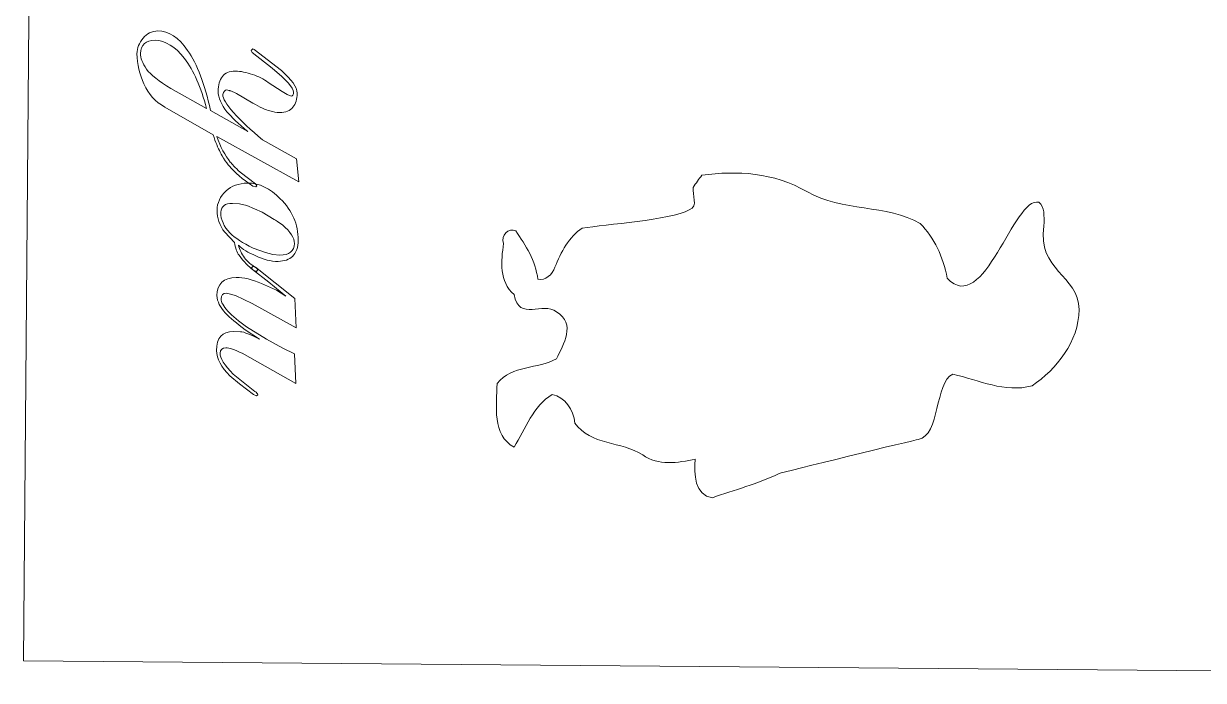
# Model space of a CAD drawing. Header units: millimetres. Extents: x -119 to 3616, y -1141 to -7.
# Drawn here: x 1102.7 to 1163, y -531.2 to -497.6 of the extents above; entities that cross this region are included whole.
import ezdxf

# ---------------------------------------------------------------- set-up
doc = ezdxf.new("R2010")
doc.units = ezdxf.units.MM
doc.header["$MEASUREMENT"] = 0
doc.layers.add('Layer 1', color=7, linetype='Continuous')

msp = doc.modelspace()

# ---------------------------------------------------------------- linework, layer by layer
at = {"layer": 'Layer 1', "color": 250, "lineweight": 20}
msp.add_open_spline([(1223.3566, -451.2063), (1223.3566, -451.2063), (1222.6943, -531.2036), (1222.6943, -531.2036), (1222.6943, -531.2036), (1222.6943, -531.2036), (1102.6985, -530.2102), (1102.6985, -530.2102), (1102.6985, -530.2102), (1102.6985, -530.2102), (1103.3607, -450.2129), (1103.3607, -450.2129), (1103.3607, -450.2129), (1103.3607, -450.2129), (1223.3566, -451.2063), (1223.3566, -451.2063)], degree=3, knots=[0, 0, 0, 0, 0.2, 0.2, 0.2, 0.2, 0.4, 0.4, 0.4, 0.4, 0.6, 0.6, 0.6, 0.6, 1, 1, 1, 1], dxfattribs=at)
at = {"layer": 'Layer 1', "color": 240, "lineweight": 9}
for points, knots in [([(1114.9164, -503.5535), (1114.9164, -503.5535), (1116.6583, -504.5153), (1116.6583, -504.5153), (1116.6583, -504.5153), (1116.6583, -504.5153), (1116.7645, -505.6952), (1116.7645, -505.6952), (1116.7645, -505.6952), (1116.7645, -505.6952), (1112.5784, -503.371), (1112.5784, -503.371), (1112.5784, -503.371), (1112.7664, -503.9225), (1112.9971, -504.3613), (1113.2684, -504.6872), (1113.2684, -504.6872), (1113.3538, -504.7959), (1113.5203, -504.9657), (1113.7676, -505.1993), (1113.7676, -505.1993), (1113.7676, -505.1993), (1114.5573, -505.7926), (1114.5573, -505.7926), (1114.5573, -505.7926), (1114.5573, -505.7926), (1114.6281, -505.9011), (1114.6281, -505.9011), (1114.6281, -505.9011), (1114.6281, -505.9011), (1114.5707, -505.9611), (1114.5707, -505.9611), (1114.5707, -505.9611), (1114.5707, -505.9611), (1114.4256, -505.9127), (1114.4256, -505.9127), (1114.4256, -505.9127), (1113.8955, -505.5609), (1113.4934, -505.2207), (1113.2198, -504.8947), (1113.2198, -504.8947), (1113.144, -504.8126), (1113.0464, -504.6749), (1112.927, -504.4845), (1112.927, -504.4845), (1112.8224, -504.3099), (1112.764, -504.2094), (1112.7493, -504.1829), (1112.7493, -504.1829), (1112.6402, -503.961), (1112.5192, -503.6652), (1112.389, -503.2931), (1112.389, -503.2931), (1112.389, -503.2931), (1109.9131, -501.8726), (1109.9131, -501.8726), (1109.9131, -501.8726), (1109.444, -501.6056), (1109.0894, -501.2131), (1108.8519, -500.6927), (1108.8519, -500.6927), (1108.6264, -500.1988), (1108.5073, -499.682), (1108.497, -499.1424), (1108.497, -499.1424), (1108.4993, -498.8609), (1108.6051, -498.5934), (1108.8145, -498.3424), (1108.8145, -498.3424), (1108.999, -498.1151), (1109.2518, -497.9934), (1109.5702, -497.9803), (1109.5702, -497.9803), (1110.123, -497.9849), (1110.6286, -498.3154), (1111.0872, -498.9718), (1111.0872, -498.9718), (1111.3286, -499.3264), (1111.5496, -499.7598), (1111.7453, -500.2694), (1111.7453, -500.2694), (1111.9409, -500.7788), (1112.1113, -501.3697), (1112.2612, -502.0446), (1112.2612, -502.0446), (1112.2612, -502.0446), (1114.1672, -503.1288), (1114.1672, -503.1288), (1114.1672, -503.1288), (1113.677, -502.7249), (1113.3195, -502.385), (1113.0947, -502.1122), (1113.0947, -502.1122), (1112.8042, -501.7413), (1112.654, -501.3927), (1112.6419, -501.0688), (1112.6419, -501.0688), (1112.6446, -500.7452), (1112.7182, -500.4932), (1112.8653, -500.3155), (1112.8653, -500.3155), (1112.9952, -500.1271), (1113.2181, -500.0342), (1113.5315, -500.0368), (1113.5315, -500.0368), (1113.8004, -500.039), (1114.0912, -500.0941), (1114.4037, -500.2046), (1114.4037, -500.2046), (1114.7114, -500.3044), (1114.9793, -500.4435), (1115.2097, -500.6191), (1115.2097, -500.6191), (1115.2097, -500.6191), (1115.9143, -501.0802), (1115.9143, -501.0802), (1115.9143, -501.0802), (1115.9143, -501.0802), (1116.1796, -501.2271), (1116.1796, -501.2271), (1116.1796, -501.2271), (1116.1796, -501.2271), (1116.3739, -501.3077), (1116.3739, -501.3077), (1116.3739, -501.3077), (1116.4602, -501.3084), (1116.5052, -501.243), (1116.5063, -501.1141), (1116.5063, -501.1141), (1116.5081, -500.8957), (1116.1413, -500.4821), (1115.4084, -499.8813), (1115.4084, -499.8813), (1115.4084, -499.8813), (1114.3883, -499.0807), (1114.3883, -499.0807), (1114.3883, -499.0807), (1114.3883, -499.0807), (1114.3325, -498.9776), (1114.3325, -498.9776), (1114.3325, -498.9776), (1114.3325, -498.9776), (1114.4268, -498.9021), (1114.4268, -498.9021), (1114.4268, -498.9021), (1114.4268, -498.9021), (1114.4834, -498.9341), (1114.4834, -498.9341), (1114.4834, -498.9341), (1114.4834, -498.9341), (1115.8787, -500.0088), (1115.8787, -500.0088), (1115.8787, -500.0088), (1116.4055, -500.4658), (1116.6737, -500.8496), (1116.686, -501.1629), (1116.686, -501.1629), (1116.6835, -501.4655), (1116.6124, -501.7044), (1116.4703, -501.8769), (1116.4703, -501.8769), (1116.3379, -502.0626), (1116.1102, -502.1529), (1115.7869, -502.1502), (1115.7869, -502.1502), (1115.6389, -502.149), (1115.4713, -502.1212), (1115.2817, -502.0671), (1115.2817, -502.0671), (1115.0797, -502.0207), (1114.792, -501.8867), (1114.4188, -501.6679), (1114.4188, -501.6679), (1114.4188, -501.6679), (1113.5911, -501.1768), (1113.5911, -501.1768), (1113.5911, -501.1768), (1113.4853, -501.1338), (1113.4018, -501.0937), (1113.338, -501.0588), (1113.338, -501.0588), (1113.3158, -501.0534), (1113.2862, -501.0453), (1113.2517, -501.0371), (1113.2517, -501.0371), (1113.2198, -501.0289), (1113.163, -501.0153), (1113.0867, -500.9936), (1113.0867, -500.9936), (1112.9955, -500.9929), (1112.9257, -501.0738), (1112.8824, -501.2314), (1112.8824, -501.2314), (1112.8808, -501.4261), (1113.0634, -501.7329), (1113.4301, -502.1544), (1113.4301, -502.1544), (1113.8189, -502.5839), (1114.3135, -503.0485), (1114.9164, -503.5535)], [0, 0, 0, 0, 0.0196078, 0.0196078, 0.0196078, 0.0196078, 0.0392157, 0.0392157, 0.0392157, 0.0392157, 0.0588235, 0.0588235, 0.0588235, 0.0588235, 0.0784314, 0.0784314, 0.0784314, 0.0784314, 0.0980392, 0.0980392, 0.0980392, 0.0980392, 0.1176471, 0.1176471, 0.1176471, 0.1176471, 0.1372549, 0.1372549, 0.1372549, 0.1372549, 0.1568627, 0.1568627, 0.1568627, 0.1568627, 0.1764706, 0.1764706, 0.1764706, 0.1764706, 0.1960784, 0.1960784, 0.1960784, 0.1960784, 0.2156863, 0.2156863, 0.2156863, 0.2156863, 0.2352941, 0.2352941, 0.2352941, 0.2352941, 0.254902, 0.254902, 0.254902, 0.254902, 0.2745098, 0.2745098, 0.2745098, 0.2745098, 0.2941176, 0.2941176, 0.2941176, 0.2941176, 0.3137255, 0.3137255, 0.3137255, 0.3137255, 0.3333333, 0.3333333, 0.3333333, 0.3333333, 0.3529412, 0.3529412, 0.3529412, 0.3529412, 0.372549, 0.372549, 0.372549, 0.372549, 0.3921569, 0.3921569, 0.3921569, 0.3921569, 0.4117647, 0.4117647, 0.4117647, 0.4117647, 0.4313725, 0.4313725, 0.4313725, 0.4313725, 0.4509804, 0.4509804, 0.4509804, 0.4509804, 0.4705882, 0.4705882, 0.4705882, 0.4705882, 0.4901961, 0.4901961, 0.4901961, 0.4901961, 0.5098039, 0.5098039, 0.5098039, 0.5098039, 0.5294118, 0.5294118, 0.5294118, 0.5294118, 0.5490196, 0.5490196, 0.5490196, 0.5490196, 0.5686275, 0.5686275, 0.5686275, 0.5686275, 0.5882353, 0.5882353, 0.5882353, 0.5882353, 0.6078431, 0.6078431, 0.6078431, 0.6078431, 0.627451, 0.627451, 0.627451, 0.627451, 0.6470588, 0.6470588, 0.6470588, 0.6470588, 0.6666667, 0.6666667, 0.6666667, 0.6666667, 0.6862745, 0.6862745, 0.6862745, 0.6862745, 0.7058824, 0.7058824, 0.7058824, 0.7058824, 0.7254902, 0.7254902, 0.7254902, 0.7254902, 0.745098, 0.745098, 0.745098, 0.745098, 0.7647059, 0.7647059, 0.7647059, 0.7647059, 0.7843137, 0.7843137, 0.7843137, 0.7843137, 0.8039216, 0.8039216, 0.8039216, 0.8039216, 0.8235294, 0.8235294, 0.8235294, 0.8235294, 0.8431373, 0.8431373, 0.8431373, 0.8431373, 0.8627451, 0.8627451, 0.8627451, 0.8627451, 0.8823529, 0.8823529, 0.8823529, 0.8823529, 0.9019608, 0.9019608, 0.9019608, 0.9019608, 0.9215686, 0.9215686, 0.9215686, 0.9215686, 0.9411765, 0.9411765, 0.9411765, 0.9411765, 0.9607843, 0.9607843, 0.9607843, 0.9607843, 1, 1, 1, 1]), ([(1109.4183, -498.4527), (1108.942, -498.4487), (1108.6933, -498.6783), (1108.6747, -499.1386), (1108.6747, -499.1386), (1108.6729, -499.3519), (1108.7744, -499.6159), (1108.9791, -499.9359), (1108.9791, -499.9359), (1109.2036, -500.2247), (1109.6205, -500.5544), (1110.2295, -500.9252), (1110.2295, -500.9252), (1110.2295, -500.9252), (1112.0521, -501.9482), (1112.0521, -501.9482), (1112.0521, -501.9482), (1111.7724, -500.8617), (1111.3945, -500.0086), (1110.9234, -499.3809), (1110.9234, -499.3809), (1110.4545, -498.7824), (1109.9536, -498.473), (1109.4183, -498.4527)], [0, 0, 0, 0, 0.1428571, 0.1428571, 0.1428571, 0.1428571, 0.2857143, 0.2857143, 0.2857143, 0.2857143, 0.4285714, 0.4285714, 0.4285714, 0.4285714, 0.5714286, 0.5714286, 0.5714286, 0.5714286, 0.7142857, 0.7142857, 0.7142857, 0.7142857, 1, 1, 1, 1]), ([(1154.6074, -506.7451), (1154.9235, -507.0049), (1154.8766, -507.396), (1154.8761, -507.9669), (1154.8761, -507.9669), (1154.5028, -510.2004), (1156.6459, -510.4783), (1156.673, -512.2263), (1156.673, -512.2263), (1156.6477, -513.9), (1155.5237, -515.2681), (1154.2648, -516.1353), (1154.2648, -516.1353), (1152.8715, -516.5091), (1151.5554, -515.8342), (1150.214, -515.539), (1150.214, -515.539), (1149.28, -515.9669), (1149.5745, -518.6665), (1148.4443, -518.8813), (1148.4443, -518.8813), (1148.2997, -518.893), (1141.4402, -520.5687), (1141.335, -520.6195), (1141.335, -520.6195), (1140.2321, -521.1533), (1139.0266, -521.4662), (1137.9224, -521.8583), (1137.9224, -521.8583), (1137.0168, -521.7627), (1136.9669, -520.6376), (1137.0468, -519.8831), (1137.0468, -519.8831), (1136.1596, -520.0793), (1135.1561, -520.2412), (1134.355, -519.6641), (1134.355, -519.6641), (1133.2717, -518.9685), (1131.6984, -519.181), (1130.8785, -518.0376), (1130.8785, -518.0376), (1130.8386, -517.3434), (1130.3731, -516.7241), (1129.7322, -516.5757), (1129.7322, -516.5757), (1128.7532, -517.1645), (1128.3668, -518.3222), (1127.7831, -519.2712), (1127.7831, -519.2712), (1126.6495, -518.6719), (1126.8857, -517.1364), (1126.9077, -516.0127), (1126.9077, -516.0127), (1127.6949, -515.0652), (1128.9857, -515.2816), (1129.9422, -514.7549), (1129.9422, -514.7549), (1130.2949, -514.0136), (1130.9727, -512.9558), (1129.942, -512.3482), (1129.942, -512.3482), (1129.2587, -511.78), (1128.0436, -512.8878), (1127.7754, -511.4639), (1127.7754, -511.4639), (1127.0069, -510.811), (1127.1131, -509.7431), (1127.2414, -508.8455), (1127.2414, -508.8455), (1127.0639, -508.4342), (1127.505, -508.0416), (1127.867, -508.2063), (1127.867, -508.2063), (1128.3768, -508.9474), (1128.8735, -509.7426), (1128.9974, -510.6735), (1128.9974, -510.6735), (1129.3823, -510.7732), (1129.7394, -510.435), (1129.8649, -510.0707), (1129.8649, -510.0707), (1130.1694, -509.3053), (1130.5992, -508.4938), (1131.266, -508.0678), (1131.266, -508.0678), (1132.4708, -507.8705), (1135.743, -507.6599), (1136.7356, -507.1371), (1136.7356, -507.1371), (1137.2236, -506.945), (1136.8741, -506.3764), (1136.9377, -505.9833), (1136.9377, -505.9833), (1137.082, -505.7676), (1137.2203, -505.5543), (1137.3805, -505.3604), (1137.3805, -505.3604), (1139.2189, -505.1164), (1141.0066, -505.2049), (1142.7761, -506.2087), (1142.7761, -506.2087), (1144.5457, -507.2124), (1146.8385, -506.854), (1148.5475, -507.8218), (1148.5475, -507.8218), (1149.2645, -508.5694), (1149.7171, -509.5167), (1149.9298, -510.6297), (1149.9298, -510.6297), (1151.7951, -512.6461), (1153.3478, -506.4021), (1154.6074, -506.7451)], [0, 0, 0, 0, 0.0344828, 0.0344828, 0.0344828, 0.0344828, 0.0689655, 0.0689655, 0.0689655, 0.0689655, 0.1034483, 0.1034483, 0.1034483, 0.1034483, 0.137931, 0.137931, 0.137931, 0.137931, 0.1724138, 0.1724138, 0.1724138, 0.1724138, 0.2068966, 0.2068966, 0.2068966, 0.2068966, 0.2413793, 0.2413793, 0.2413793, 0.2413793, 0.2758621, 0.2758621, 0.2758621, 0.2758621, 0.3103448, 0.3103448, 0.3103448, 0.3103448, 0.3448276, 0.3448276, 0.3448276, 0.3448276, 0.3793103, 0.3793103, 0.3793103, 0.3793103, 0.4137931, 0.4137931, 0.4137931, 0.4137931, 0.4482759, 0.4482759, 0.4482759, 0.4482759, 0.4827586, 0.4827586, 0.4827586, 0.4827586, 0.5172414, 0.5172414, 0.5172414, 0.5172414, 0.5517241, 0.5517241, 0.5517241, 0.5517241, 0.5862069, 0.5862069, 0.5862069, 0.5862069, 0.6206897, 0.6206897, 0.6206897, 0.6206897, 0.6551724, 0.6551724, 0.6551724, 0.6551724, 0.6896552, 0.6896552, 0.6896552, 0.6896552, 0.7241379, 0.7241379, 0.7241379, 0.7241379, 0.7586207, 0.7586207, 0.7586207, 0.7586207, 0.7931034, 0.7931034, 0.7931034, 0.7931034, 0.8275862, 0.8275862, 0.8275862, 0.8275862, 0.862069, 0.862069, 0.862069, 0.862069, 0.8965517, 0.8965517, 0.8965517, 0.8965517, 0.9310345, 0.9310345, 0.9310345, 0.9310345, 1, 1, 1, 1]), ([(1115.7115, -509.7706), (1115.3438, -509.7676), (1114.9646, -509.6723), (1114.5712, -509.4848), (1114.5712, -509.4848), (1114.1826, -509.3238), (1113.8855, -509.1423), (1113.6848, -508.946), (1113.6848, -508.946), (1113.7471, -509.1622), (1113.849, -509.3736), (1113.9904, -509.5801), (1113.9904, -509.5801), (1114.1444, -509.7761), (1114.3453, -509.9488), (1114.5933, -510.1008), (1114.5933, -510.1008), (1114.5933, -510.1008), (1114.6741, -510.1779), (1114.6741, -510.1779), (1114.6741, -510.1779), (1114.6741, -510.1779), (1114.6065, -510.293), (1114.6065, -510.293), (1114.6065, -510.293), (1114.6065, -510.293), (1114.4492, -510.2154), (1114.4492, -510.2154), (1114.4492, -510.2154), (1114.2014, -510.0344), (1113.9567, -509.7798), (1113.7201, -509.4541), (1113.7201, -509.4541), (1113.6005, -509.2953), (1113.5232, -509.0762), (1113.486, -508.7995), (1113.486, -508.7995), (1113.486, -508.7995), (1112.9869, -508.2796), (1112.9869, -508.2796), (1112.9869, -508.2796), (1112.7208, -507.9274), (1112.5882, -507.5526), (1112.5915, -507.1527), (1112.5915, -507.1527), (1112.5946, -506.779), (1112.7478, -506.4487), (1113.0489, -506.1643), (1113.0489, -506.1643), (1113.3298, -505.9088), (1113.6962, -505.7749), (1114.148, -505.7576), (1114.148, -505.7576), (1114.7501, -505.7626), (1115.3106, -506.0304), (1115.8244, -506.5636), (1115.8244, -506.5636), (1116.4413, -507.1687), (1116.7464, -507.8765), (1116.7397, -508.687), (1116.7397, -508.687), (1116.7367, -509.0475), (1116.6407, -509.3231), (1116.4515, -509.5162), (1116.4515, -509.5162), (1116.2749, -509.6726), (1116.0299, -509.7574), (1115.7115, -509.7706)], [0, 0, 0, 0, 0.0555556, 0.0555556, 0.0555556, 0.0555556, 0.1111111, 0.1111111, 0.1111111, 0.1111111, 0.1666667, 0.1666667, 0.1666667, 0.1666667, 0.2222222, 0.2222222, 0.2222222, 0.2222222, 0.2777778, 0.2777778, 0.2777778, 0.2777778, 0.3333333, 0.3333333, 0.3333333, 0.3333333, 0.3888889, 0.3888889, 0.3888889, 0.3888889, 0.4444444, 0.4444444, 0.4444444, 0.4444444, 0.5, 0.5, 0.5, 0.5, 0.5555556, 0.5555556, 0.5555556, 0.5555556, 0.6111111, 0.6111111, 0.6111111, 0.6111111, 0.6666667, 0.6666667, 0.6666667, 0.6666667, 0.7222222, 0.7222222, 0.7222222, 0.7222222, 0.7777778, 0.7777778, 0.7777778, 0.7777778, 0.8333333, 0.8333333, 0.8333333, 0.8333333, 0.8888889, 0.8888889, 0.8888889, 0.8888889, 1, 1, 1, 1]), ([(1114.9007, -507.2481), (1114.9007, -507.2481), (1114.1088, -506.9125), (1114.1088, -506.9125), (1114.1088, -506.9125), (1114.1088, -506.9125), (1113.7393, -506.8306), (1113.7393, -506.8306), (1113.7393, -506.8306), (1113.7393, -506.8306), (1113.3792, -506.7986), (1113.3792, -506.7986), (1113.3792, -506.7986), (1113.0017, -506.7955), (1112.8031, -506.9465), (1112.7807, -507.2542), (1112.7807, -507.2542), (1112.7775, -507.6332), (1112.9351, -507.9871), (1113.2507, -508.3134), (1113.2507, -508.3134), (1113.5126, -508.5708), (1113.9079, -508.8293), (1114.4314, -509.0837), (1114.4314, -509.0837), (1114.4314, -509.0837), (1115.0663, -509.3048), (1115.0663, -509.3048), (1115.0663, -509.3048), (1115.0663, -509.3048), (1115.448, -509.4079), (1115.448, -509.4079), (1115.448, -509.4079), (1115.448, -509.4079), (1115.8031, -509.4424), (1115.8031, -509.4424), (1115.8031, -509.4424), (1116.2843, -509.4464), (1116.5327, -509.2511), (1116.5459, -508.8538), (1116.5459, -508.8538), (1116.5482, -508.5723), (1116.3435, -508.2548), (1115.9318, -507.9039), (1115.9318, -507.9039), (1115.7356, -507.7629), (1115.5932, -507.6696), (1115.5072, -507.6241), (1115.5072, -507.6241), (1115.5072, -507.6241), (1114.9007, -507.2481), (1114.9007, -507.2481)], [0, 0, 0, 0, 0.0714286, 0.0714286, 0.0714286, 0.0714286, 0.1428571, 0.1428571, 0.1428571, 0.1428571, 0.2142857, 0.2142857, 0.2142857, 0.2142857, 0.2857143, 0.2857143, 0.2857143, 0.2857143, 0.3571429, 0.3571429, 0.3571429, 0.3571429, 0.4285714, 0.4285714, 0.4285714, 0.4285714, 0.5, 0.5, 0.5, 0.5, 0.5714286, 0.5714286, 0.5714286, 0.5714286, 0.6428571, 0.6428571, 0.6428571, 0.6428571, 0.7142857, 0.7142857, 0.7142857, 0.7142857, 0.7857143, 0.7857143, 0.7857143, 0.7857143, 0.8571429, 0.8571429, 0.8571429, 0.8571429, 1, 1, 1, 1]), ([(1114.0266, -513.2618), (1113.5924, -512.9452), (1113.2542, -512.6581), (1113.0096, -512.3982), (1113.0096, -512.3982), (1112.7429, -512.1145), (1112.6022, -511.8211), (1112.585, -511.5184), (1112.585, -511.5184), (1112.59, -510.9105), (1112.9208, -510.6001), (1113.5749, -510.5871), (1113.5749, -510.5871), (1113.9451, -510.5901), (1114.3786, -510.6938), (1114.8705, -510.8978), (1114.8705, -510.8978), (1114.8705, -510.8978), (1115.6277, -511.2357), (1115.6277, -511.2357), (1115.6277, -511.2357), (1115.6277, -511.2357), (1116.109, -511.5396), (1116.109, -511.5396), (1116.109, -511.5396), (1116.109, -511.5396), (1115.2461, -510.8377), (1115.2461, -510.8377), (1115.2461, -510.8377), (1115.2461, -510.8377), (1114.405, -510.1861), (1114.405, -510.1861), (1114.405, -510.1861), (1114.405, -510.1861), (1114.3491, -510.0908), (1114.3491, -510.0908), (1114.3491, -510.0908), (1114.3491, -510.0908), (1114.4211, -510.023), (1114.4211, -510.023), (1114.4211, -510.023), (1114.4211, -510.023), (1114.5491, -510.0714), (1114.5491, -510.0714), (1114.5491, -510.0714), (1114.5491, -510.0714), (1115.5693, -510.8563), (1115.5693, -510.8563), (1115.5693, -510.8563), (1115.5693, -510.8563), (1116.5694, -511.6672), (1116.5694, -511.6672), (1116.5694, -511.6672), (1116.5694, -511.6672), (1116.6434, -513.1678), (1116.6434, -513.1678), (1116.6434, -513.1678), (1116.6434, -513.1678), (1114.3783, -511.9174), (1114.3783, -511.9174), (1114.3783, -511.9174), (1114.3783, -511.9174), (1113.5425, -511.5184), (1113.5425, -511.5184), (1113.5425, -511.5184), (1113.5425, -511.5184), (1113.0771, -511.3909), (1113.0771, -511.3909), (1113.0771, -511.3909), (1112.9044, -511.3894), (1112.8123, -511.4886), (1112.7958, -511.6885), (1112.7958, -511.6885), (1112.7945, -511.8464), (1112.9087, -512.0552), (1113.1412, -512.3072), (1113.1412, -512.3072), (1113.3784, -512.567), (1113.6994, -512.8355), (1114.1043, -513.1151), (1114.1043, -513.1151), (1114.1043, -513.1151), (1115.1109, -513.755), (1115.1109, -513.755), (1115.1109, -513.755), (1115.1109, -513.755), (1115.961, -514.2095), (1115.961, -514.2095), (1115.961, -514.2095), (1115.961, -514.2095), (1116.546, -514.4933), (1116.546, -514.4933), (1116.546, -514.4933), (1116.546, -514.4933), (1116.6199, -516.0096), (1116.6199, -516.0096), (1116.6199, -516.0096), (1116.6199, -516.0096), (1113.871, -514.4711), (1113.871, -514.4711), (1113.871, -514.4711), (1113.4925, -514.2811), (1113.2144, -514.1868), (1113.0318, -514.1853), (1113.0318, -514.1853), (1112.8566, -514.1838), (1112.7596, -514.275), (1112.7432, -514.4618), (1112.7432, -514.4618), (1112.7411, -514.7117), (1112.9652, -515.0742), (1113.4154, -515.5436), (1113.4154, -515.5436), (1113.4154, -515.5436), (1114.5286, -516.4161), (1114.5286, -516.4161), (1114.5286, -516.4161), (1114.6145, -516.4799), (1114.6634, -516.5382), (1114.6777, -516.5936), (1114.6777, -516.5936), (1114.6777, -516.5936), (1114.6057, -516.6404), (1114.6057, -516.6404), (1114.6057, -516.6404), (1114.6057, -516.6404), (1114.4558, -516.5786), (1114.4558, -516.5786), (1114.4558, -516.5786), (1114.4558, -516.5786), (1113.7371, -516.0332), (1113.7371, -516.0332), (1113.7371, -516.0332), (1113.7371, -516.0332), (1113.2371, -515.6212), (1113.2371, -515.6212), (1113.2371, -515.6212), (1112.8014, -515.1807), (1112.578, -514.7473), (1112.5618, -514.3208), (1112.5618, -514.3208), (1112.567, -513.6841), (1112.8535, -513.3601), (1113.4213, -513.349), (1113.4213, -513.349), (1113.4213, -513.349), (1113.7889, -513.3679), (1113.7889, -513.3679), (1113.7889, -513.3679), (1113.8801, -513.3686), (1114.0082, -513.4065), (1114.1704, -513.4789), (1114.1704, -513.4789), (1114.1704, -513.4789), (1114.3943, -513.565), (1114.3943, -513.565), (1114.3943, -513.565), (1114.3943, -513.565), (1114.7605, -513.7521), (1114.7605, -513.7521), (1114.7605, -513.7521), (1114.7605, -513.7521), (1114.0266, -513.2618), (1114.0266, -513.2618)], [0, 0, 0, 0, 0.0238095, 0.0238095, 0.0238095, 0.0238095, 0.047619, 0.047619, 0.047619, 0.047619, 0.0714286, 0.0714286, 0.0714286, 0.0714286, 0.0952381, 0.0952381, 0.0952381, 0.0952381, 0.1190476, 0.1190476, 0.1190476, 0.1190476, 0.1428571, 0.1428571, 0.1428571, 0.1428571, 0.1666667, 0.1666667, 0.1666667, 0.1666667, 0.1904762, 0.1904762, 0.1904762, 0.1904762, 0.2142857, 0.2142857, 0.2142857, 0.2142857, 0.2380952, 0.2380952, 0.2380952, 0.2380952, 0.2619048, 0.2619048, 0.2619048, 0.2619048, 0.2857143, 0.2857143, 0.2857143, 0.2857143, 0.3095238, 0.3095238, 0.3095238, 0.3095238, 0.3333333, 0.3333333, 0.3333333, 0.3333333, 0.3571429, 0.3571429, 0.3571429, 0.3571429, 0.3809524, 0.3809524, 0.3809524, 0.3809524, 0.4047619, 0.4047619, 0.4047619, 0.4047619, 0.4285714, 0.4285714, 0.4285714, 0.4285714, 0.452381, 0.452381, 0.452381, 0.452381, 0.4761905, 0.4761905, 0.4761905, 0.4761905, 0.5, 0.5, 0.5, 0.5, 0.5238095, 0.5238095, 0.5238095, 0.5238095, 0.547619, 0.547619, 0.547619, 0.547619, 0.5714286, 0.5714286, 0.5714286, 0.5714286, 0.5952381, 0.5952381, 0.5952381, 0.5952381, 0.6190476, 0.6190476, 0.6190476, 0.6190476, 0.6428571, 0.6428571, 0.6428571, 0.6428571, 0.6666667, 0.6666667, 0.6666667, 0.6666667, 0.6904762, 0.6904762, 0.6904762, 0.6904762, 0.7142857, 0.7142857, 0.7142857, 0.7142857, 0.7380952, 0.7380952, 0.7380952, 0.7380952, 0.7619048, 0.7619048, 0.7619048, 0.7619048, 0.7857143, 0.7857143, 0.7857143, 0.7857143, 0.8095238, 0.8095238, 0.8095238, 0.8095238, 0.8333333, 0.8333333, 0.8333333, 0.8333333, 0.8571429, 0.8571429, 0.8571429, 0.8571429, 0.8809524, 0.8809524, 0.8809524, 0.8809524, 0.9047619, 0.9047619, 0.9047619, 0.9047619, 0.9285714, 0.9285714, 0.9285714, 0.9285714, 0.952381, 0.952381, 0.952381, 0.952381, 1, 1, 1, 1])]:
    msp.add_open_spline(points, degree=3, knots=knots, dxfattribs=at)

doc.saveas('drawing.dxf')
